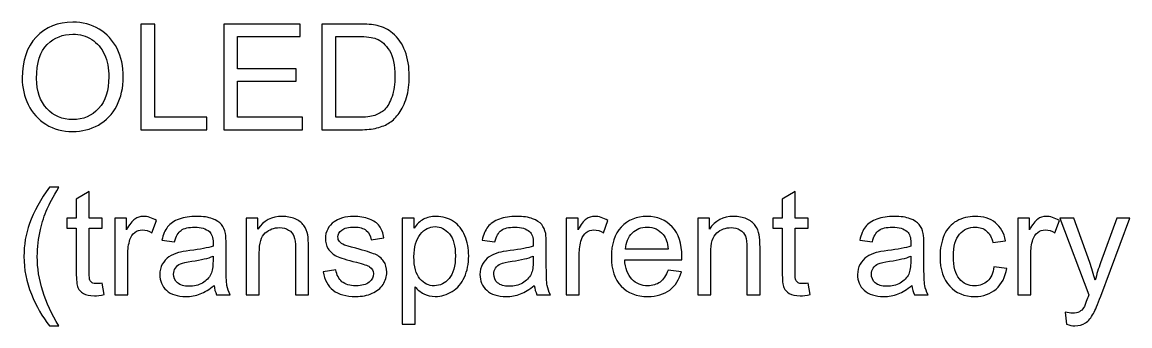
# Model space of a CAD drawing. Header units: inches. Extents: x -3.1 to 14.9, y -9.8 to 5.5.
# Drawn here: x 1.892 to 3.142, y 3.18 to 3.523 of the extents above; entities that cross this region are included whole.
import ezdxf

# ---------------------------------------------------------------- set-up
doc = ezdxf.new("R2010")
doc.units = ezdxf.units.IN
doc.header["$MEASUREMENT"] = 0
doc.layers.add('Layer 1', color=7, linetype='Continuous')

msp = doc.modelspace()

# ---------------------------------------------------------------- linework, layer by layer
at = {"layer": 'Layer 1', "color": 250}
for points, knots in [([(1.892, 3.4596), (1.892, 3.4794), (1.8973, 3.4949), (1.9079, 3.5061), (1.9079, 3.5061), (1.9186, 3.5173), (1.9323, 3.5229), (1.9491, 3.5229), (1.9491, 3.5229), (1.9601, 3.5229), (1.9701, 3.5202), (1.9789, 3.515), (1.9789, 3.515), (1.9877, 3.5097), (1.9945, 3.5024), (1.9991, 3.493), (1.9991, 3.493), (2.0038, 3.4836), (2.0061, 3.4729), (2.0061, 3.461), (2.0061, 3.461), (2.0061, 3.4489), (2.0037, 3.438), (1.9988, 3.4285), (1.9988, 3.4285), (1.9939, 3.4189), (1.987, 3.4117), (1.978, 3.4068), (1.978, 3.4068), (1.969, 3.4019), (1.9594, 3.3994), (1.949, 3.3994), (1.949, 3.3994), (1.9378, 3.3994), (1.9278, 3.4021), (1.9189, 3.4076), (1.9189, 3.4076), (1.9101, 3.413), (1.9034, 3.4204), (1.8988, 3.4298), (1.8988, 3.4298), (1.8943, 3.4392), (1.892, 3.4491), (1.892, 3.4596)], [0, 0, 0, 0, 0.083333, 0.083333, 0.083333, 0.083333, 0.166667, 0.166667, 0.166667, 0.166667, 0.25, 0.25, 0.25, 0.25, 0.333333, 0.333333, 0.333333, 0.333333, 0.416667, 0.416667, 0.416667, 0.416667, 0.5, 0.5, 0.5, 0.5, 0.583333, 0.583333, 0.583333, 0.583333, 0.666667, 0.666667, 0.666667, 0.666667, 0.75, 0.75, 0.75, 0.75, 0.833333, 0.833333, 0.833333, 0.833333, 1, 1, 1, 1]), ([(2.0258, 3.4015), (2.0258, 3.4015), (2.0258, 3.5208), (2.0258, 3.5208), (2.0258, 3.5208), (2.0258, 3.5208), (2.0416, 3.5208), (2.0416, 3.5208), (2.0416, 3.5208), (2.0416, 3.5208), (2.0416, 3.4155), (2.0416, 3.4155), (2.0416, 3.4155), (2.0416, 3.4155), (2.1003, 3.4155), (2.1003, 3.4155), (2.1003, 3.4155), (2.1003, 3.4155), (2.1003, 3.4015), (2.1003, 3.4015), (2.1003, 3.4015), (2.1003, 3.4015), (2.0258, 3.4015), (2.0258, 3.4015)], [0, 0, 0, 0, 0.142857, 0.142857, 0.142857, 0.142857, 0.285714, 0.285714, 0.285714, 0.285714, 0.428571, 0.428571, 0.428571, 0.428571, 0.571429, 0.571429, 0.571429, 0.571429, 0.714286, 0.714286, 0.714286, 0.714286, 1, 1, 1, 1]), ([(2.1195, 3.4015), (2.1195, 3.4015), (2.1195, 3.5208), (2.1195, 3.5208), (2.1195, 3.5208), (2.1195, 3.5208), (2.2057, 3.5208), (2.2057, 3.5208), (2.2057, 3.5208), (2.2057, 3.5208), (2.2057, 3.5067), (2.2057, 3.5067), (2.2057, 3.5067), (2.2057, 3.5067), (2.1352, 3.5067), (2.1352, 3.5067), (2.1352, 3.5067), (2.1352, 3.5067), (2.1352, 3.4702), (2.1352, 3.4702), (2.1352, 3.4702), (2.1352, 3.4702), (2.2012, 3.4702), (2.2012, 3.4702), (2.2012, 3.4702), (2.2012, 3.4702), (2.2012, 3.4562), (2.2012, 3.4562), (2.2012, 3.4562), (2.2012, 3.4562), (2.1352, 3.4562), (2.1352, 3.4562), (2.1352, 3.4562), (2.1352, 3.4562), (2.1352, 3.4155), (2.1352, 3.4155), (2.1352, 3.4155), (2.1352, 3.4155), (2.2085, 3.4155), (2.2085, 3.4155), (2.2085, 3.4155), (2.2085, 3.4155), (2.2085, 3.4015), (2.2085, 3.4015), (2.2085, 3.4015), (2.2085, 3.4015), (2.1195, 3.4015), (2.1195, 3.4015)], [0, 0, 0, 0, 0.076923, 0.076923, 0.076923, 0.076923, 0.153846, 0.153846, 0.153846, 0.153846, 0.230769, 0.230769, 0.230769, 0.230769, 0.307692, 0.307692, 0.307692, 0.307692, 0.384615, 0.384615, 0.384615, 0.384615, 0.461538, 0.461538, 0.461538, 0.461538, 0.538462, 0.538462, 0.538462, 0.538462, 0.615385, 0.615385, 0.615385, 0.615385, 0.692308, 0.692308, 0.692308, 0.692308, 0.769231, 0.769231, 0.769231, 0.769231, 0.846154, 0.846154, 0.846154, 0.846154, 1, 1, 1, 1]), ([(2.2303, 3.4015), (2.2303, 3.4015), (2.2303, 3.5208), (2.2303, 3.5208), (2.2303, 3.5208), (2.2303, 3.5208), (2.2714, 3.5208), (2.2714, 3.5208), (2.2714, 3.5208), (2.2807, 3.5208), (2.2877, 3.5202), (2.2926, 3.519), (2.2926, 3.519), (2.2995, 3.5175), (2.3053, 3.5146), (2.3101, 3.5105), (2.3101, 3.5105), (2.3164, 3.5052), (2.3211, 3.4984), (2.3242, 3.4901), (2.3242, 3.4901), (2.3274, 3.4819), (2.3289, 3.4724), (2.3289, 3.4618), (2.3289, 3.4618), (2.3289, 3.4527), (2.3279, 3.4447), (2.3257, 3.4377), (2.3257, 3.4377), (2.3236, 3.4307), (2.3209, 3.4249), (2.3176, 3.4203), (2.3176, 3.4203), (2.3143, 3.4157), (2.3107, 3.4121), (2.3067, 3.4095), (2.3067, 3.4095), (2.3028, 3.4069), (2.2981, 3.4049), (2.2925, 3.4035), (2.2925, 3.4035), (2.2869, 3.4021), (2.2805, 3.4015), (2.2734, 3.4015), (2.2734, 3.4015), (2.2734, 3.4015), (2.2303, 3.4015), (2.2303, 3.4015)], [0, 0, 0, 0, 0.076923, 0.076923, 0.076923, 0.076923, 0.153846, 0.153846, 0.153846, 0.153846, 0.230769, 0.230769, 0.230769, 0.230769, 0.307692, 0.307692, 0.307692, 0.307692, 0.384615, 0.384615, 0.384615, 0.384615, 0.461538, 0.461538, 0.461538, 0.461538, 0.538462, 0.538462, 0.538462, 0.538462, 0.615385, 0.615385, 0.615385, 0.615385, 0.692308, 0.692308, 0.692308, 0.692308, 0.769231, 0.769231, 0.769231, 0.769231, 0.846154, 0.846154, 0.846154, 0.846154, 1, 1, 1, 1]), ([(1.9083, 3.4593), (1.9083, 3.4449), (1.9121, 3.4336), (1.9199, 3.4254), (1.9199, 3.4254), (1.9276, 3.4171), (1.9373, 3.4129), (1.949, 3.4129), (1.949, 3.4129), (1.9609, 3.4129), (1.9706, 3.4171), (1.9783, 3.4255), (1.9783, 3.4255), (1.986, 3.4338), (1.9898, 3.4457), (1.9898, 3.461), (1.9898, 3.461), (1.9898, 3.4707), (1.9882, 3.4792), (1.9849, 3.4865), (1.9849, 3.4865), (1.9816, 3.4937), (1.9768, 3.4993), (1.9705, 3.5033), (1.9705, 3.5033), (1.9642, 3.5073), (1.9571, 3.5093), (1.9492, 3.5093), (1.9492, 3.5093), (1.938, 3.5093), (1.9284, 3.5055), (1.9204, 3.4978), (1.9204, 3.4978), (1.9123, 3.4901), (1.9083, 3.4773), (1.9083, 3.4593)], [0, 0, 0, 0, 0.1, 0.1, 0.1, 0.1, 0.2, 0.2, 0.2, 0.2, 0.3, 0.3, 0.3, 0.3, 0.4, 0.4, 0.4, 0.4, 0.5, 0.5, 0.5, 0.5, 0.6, 0.6, 0.6, 0.6, 0.7, 0.7, 0.7, 0.7, 0.8, 0.8, 0.8, 0.8, 1, 1, 1, 1]), ([(2.2461, 3.4155), (2.2461, 3.4155), (2.2715, 3.4155), (2.2715, 3.4155), (2.2715, 3.4155), (2.2794, 3.4155), (2.2856, 3.4163), (2.2901, 3.4177), (2.2901, 3.4177), (2.2945, 3.4192), (2.2981, 3.4213), (2.3008, 3.4239), (2.3008, 3.4239), (2.3045, 3.4277), (2.3074, 3.4327), (2.3095, 3.439), (2.3095, 3.439), (2.3116, 3.4454), (2.3127, 3.453), (2.3127, 3.462), (2.3127, 3.462), (2.3127, 3.4745), (2.3106, 3.4841), (2.3065, 3.4908), (2.3065, 3.4908), (2.3024, 3.4975), (2.2974, 3.502), (2.2916, 3.5042), (2.2916, 3.5042), (2.2874, 3.5059), (2.2805, 3.5067), (2.2712, 3.5067), (2.2712, 3.5067), (2.2712, 3.5067), (2.2461, 3.5067), (2.2461, 3.5067), (2.2461, 3.5067), (2.2461, 3.5067), (2.2461, 3.4155), (2.2461, 3.4155)], [0, 0, 0, 0, 0.090909, 0.090909, 0.090909, 0.090909, 0.181818, 0.181818, 0.181818, 0.181818, 0.272727, 0.272727, 0.272727, 0.272727, 0.363636, 0.363636, 0.363636, 0.363636, 0.454545, 0.454545, 0.454545, 0.454545, 0.545455, 0.545455, 0.545455, 0.545455, 0.636364, 0.636364, 0.636364, 0.636364, 0.727273, 0.727273, 0.727273, 0.727273, 0.818182, 0.818182, 0.818182, 0.818182, 1, 1, 1, 1]), ([(1.9229, 3.1802), (1.9148, 3.1904), (1.908, 3.2023), (1.9024, 3.216), (1.9024, 3.216), (1.8968, 3.2297), (1.894, 3.2438), (1.894, 3.2585), (1.894, 3.2585), (1.894, 3.2714), (1.8961, 3.2838), (1.9003, 3.2956), (1.9003, 3.2956), (1.9052, 3.3093), (1.9127, 3.323), (1.9229, 3.3366), (1.9229, 3.3366), (1.9229, 3.3366), (1.9334, 3.3366), (1.9334, 3.3366), (1.9334, 3.3366), (1.9269, 3.3253), (1.9225, 3.3173), (1.9204, 3.3124), (1.9204, 3.3124), (1.9171, 3.305), (1.9145, 3.2971), (1.9126, 3.289), (1.9126, 3.289), (1.9102, 3.2789), (1.9091, 3.2687), (1.9091, 3.2584), (1.9091, 3.2584), (1.9091, 3.2323), (1.9172, 3.2062), (1.9334, 3.1802), (1.9334, 3.1802), (1.9334, 3.1802), (1.9229, 3.1802), (1.9229, 3.1802)], [0, 0, 0, 0, 0.090909, 0.090909, 0.090909, 0.090909, 0.181818, 0.181818, 0.181818, 0.181818, 0.272727, 0.272727, 0.272727, 0.272727, 0.363636, 0.363636, 0.363636, 0.363636, 0.454545, 0.454545, 0.454545, 0.454545, 0.545455, 0.545455, 0.545455, 0.545455, 0.636364, 0.636364, 0.636364, 0.636364, 0.727273, 0.727273, 0.727273, 0.727273, 0.818182, 0.818182, 0.818182, 0.818182, 1, 1, 1, 1]), ([(1.9824, 3.2284), (1.9824, 3.2284), (1.9845, 3.2154), (1.9845, 3.2154), (1.9845, 3.2154), (1.9804, 3.2146), (1.9767, 3.2141), (1.9735, 3.2141), (1.9735, 3.2141), (1.9681, 3.2141), (1.964, 3.215), (1.9611, 3.2167), (1.9611, 3.2167), (1.9582, 3.2183), (1.9561, 3.2206), (1.9549, 3.2233), (1.9549, 3.2233), (1.9537, 3.226), (1.9531, 3.2318), (1.9531, 3.2406), (1.9531, 3.2406), (1.9531, 3.2406), (1.9531, 3.2903), (1.9531, 3.2903), (1.9531, 3.2903), (1.9531, 3.2903), (1.9424, 3.2903), (1.9424, 3.2903), (1.9424, 3.2903), (1.9424, 3.2903), (1.9424, 3.3017), (1.9424, 3.3017), (1.9424, 3.3017), (1.9424, 3.3017), (1.9531, 3.3017), (1.9531, 3.3017), (1.9531, 3.3017), (1.9531, 3.3017), (1.9531, 3.3231), (1.9531, 3.3231), (1.9531, 3.3231), (1.9531, 3.3231), (1.9677, 3.3319), (1.9677, 3.3319), (1.9677, 3.3319), (1.9677, 3.3319), (1.9677, 3.3017), (1.9677, 3.3017), (1.9677, 3.3017), (1.9677, 3.3017), (1.9824, 3.3017), (1.9824, 3.3017), (1.9824, 3.3017), (1.9824, 3.3017), (1.9824, 3.2903), (1.9824, 3.2903), (1.9824, 3.2903), (1.9824, 3.2903), (1.9677, 3.2903), (1.9677, 3.2903), (1.9677, 3.2903), (1.9677, 3.2903), (1.9677, 3.2398), (1.9677, 3.2398), (1.9677, 3.2398), (1.9677, 3.2356), (1.9679, 3.2329), (1.9684, 3.2317), (1.9684, 3.2317), (1.969, 3.2305), (1.9698, 3.2296), (1.971, 3.2289), (1.971, 3.2289), (1.9721, 3.2282), (1.9738, 3.2278), (1.976, 3.2278), (1.976, 3.2278), (1.9776, 3.2278), (1.9797, 3.228), (1.9824, 3.2284)], [0, 0, 0, 0, 0.047619, 0.047619, 0.047619, 0.047619, 0.095238, 0.095238, 0.095238, 0.095238, 0.142857, 0.142857, 0.142857, 0.142857, 0.190476, 0.190476, 0.190476, 0.190476, 0.238095, 0.238095, 0.238095, 0.238095, 0.285714, 0.285714, 0.285714, 0.285714, 0.333333, 0.333333, 0.333333, 0.333333, 0.380952, 0.380952, 0.380952, 0.380952, 0.428571, 0.428571, 0.428571, 0.428571, 0.47619, 0.47619, 0.47619, 0.47619, 0.52381, 0.52381, 0.52381, 0.52381, 0.571429, 0.571429, 0.571429, 0.571429, 0.619048, 0.619048, 0.619048, 0.619048, 0.666667, 0.666667, 0.666667, 0.666667, 0.714286, 0.714286, 0.714286, 0.714286, 0.761905, 0.761905, 0.761905, 0.761905, 0.809524, 0.809524, 0.809524, 0.809524, 0.857143, 0.857143, 0.857143, 0.857143, 0.904762, 0.904762, 0.904762, 0.904762, 1, 1, 1, 1]), ([(2.7792, 3.2284), (2.7792, 3.2284), (2.7813, 3.2154), (2.7813, 3.2154), (2.7813, 3.2154), (2.7772, 3.2146), (2.7735, 3.2141), (2.7703, 3.2141), (2.7703, 3.2141), (2.7649, 3.2141), (2.7608, 3.215), (2.7579, 3.2167), (2.7579, 3.2167), (2.755, 3.2183), (2.7529, 3.2206), (2.7517, 3.2233), (2.7517, 3.2233), (2.7505, 3.226), (2.7499, 3.2318), (2.7499, 3.2406), (2.7499, 3.2406), (2.7499, 3.2406), (2.7499, 3.2903), (2.7499, 3.2903), (2.7499, 3.2903), (2.7499, 3.2903), (2.7392, 3.2903), (2.7392, 3.2903), (2.7392, 3.2903), (2.7392, 3.2903), (2.7392, 3.3017), (2.7392, 3.3017), (2.7392, 3.3017), (2.7392, 3.3017), (2.7499, 3.3017), (2.7499, 3.3017), (2.7499, 3.3017), (2.7499, 3.3017), (2.7499, 3.3231), (2.7499, 3.3231), (2.7499, 3.3231), (2.7499, 3.3231), (2.7645, 3.3319), (2.7645, 3.3319), (2.7645, 3.3319), (2.7645, 3.3319), (2.7645, 3.3017), (2.7645, 3.3017), (2.7645, 3.3017), (2.7645, 3.3017), (2.7792, 3.3017), (2.7792, 3.3017), (2.7792, 3.3017), (2.7792, 3.3017), (2.7792, 3.2903), (2.7792, 3.2903), (2.7792, 3.2903), (2.7792, 3.2903), (2.7645, 3.2903), (2.7645, 3.2903), (2.7645, 3.2903), (2.7645, 3.2903), (2.7645, 3.2398), (2.7645, 3.2398), (2.7645, 3.2398), (2.7645, 3.2356), (2.7647, 3.2329), (2.7652, 3.2317), (2.7652, 3.2317), (2.7658, 3.2305), (2.7666, 3.2296), (2.7678, 3.2289), (2.7678, 3.2289), (2.7689, 3.2282), (2.7706, 3.2278), (2.7728, 3.2278), (2.7728, 3.2278), (2.7744, 3.2278), (2.7765, 3.228), (2.7792, 3.2284)], [0, 0, 0, 0, 0.047619, 0.047619, 0.047619, 0.047619, 0.095238, 0.095238, 0.095238, 0.095238, 0.142857, 0.142857, 0.142857, 0.142857, 0.190476, 0.190476, 0.190476, 0.190476, 0.238095, 0.238095, 0.238095, 0.238095, 0.285714, 0.285714, 0.285714, 0.285714, 0.333333, 0.333333, 0.333333, 0.333333, 0.380952, 0.380952, 0.380952, 0.380952, 0.428571, 0.428571, 0.428571, 0.428571, 0.47619, 0.47619, 0.47619, 0.47619, 0.52381, 0.52381, 0.52381, 0.52381, 0.571429, 0.571429, 0.571429, 0.571429, 0.619048, 0.619048, 0.619048, 0.619048, 0.666667, 0.666667, 0.666667, 0.666667, 0.714286, 0.714286, 0.714286, 0.714286, 0.761905, 0.761905, 0.761905, 0.761905, 0.809524, 0.809524, 0.809524, 0.809524, 0.857143, 0.857143, 0.857143, 0.857143, 0.904762, 0.904762, 0.904762, 0.904762, 1, 1, 1, 1]), ([(1.9966, 3.2153), (1.9966, 3.2153), (1.9966, 3.3017), (1.9966, 3.3017), (1.9966, 3.3017), (1.9966, 3.3017), (2.0097, 3.3017), (2.0097, 3.3017), (2.0097, 3.3017), (2.0097, 3.3017), (2.0097, 3.2886), (2.0097, 3.2886), (2.0097, 3.2886), (2.0131, 3.2947), (2.0162, 3.2988), (2.0191, 3.3007), (2.0191, 3.3007), (2.0219, 3.3027), (2.0251, 3.3037), (2.0285, 3.3037), (2.0285, 3.3037), (2.0334, 3.3037), (2.0384, 3.3021), (2.0435, 3.2989), (2.0435, 3.2989), (2.0435, 3.2989), (2.0385, 3.2853), (2.0385, 3.2853), (2.0385, 3.2853), (2.0349, 3.2875), (2.0313, 3.2885), (2.0277, 3.2885), (2.0277, 3.2885), (2.0245, 3.2885), (2.0217, 3.2875), (2.0191, 3.2856), (2.0191, 3.2856), (2.0166, 3.2837), (2.0147, 3.281), (2.0137, 3.2776), (2.0137, 3.2776), (2.012, 3.2724), (2.0112, 3.2667), (2.0112, 3.2605), (2.0112, 3.2605), (2.0112, 3.2605), (2.0112, 3.2153), (2.0112, 3.2153), (2.0112, 3.2153), (2.0112, 3.2153), (1.9966, 3.2153), (1.9966, 3.2153)], [0, 0, 0, 0, 0.071429, 0.071429, 0.071429, 0.071429, 0.142857, 0.142857, 0.142857, 0.142857, 0.214286, 0.214286, 0.214286, 0.214286, 0.285714, 0.285714, 0.285714, 0.285714, 0.357143, 0.357143, 0.357143, 0.357143, 0.428571, 0.428571, 0.428571, 0.428571, 0.5, 0.5, 0.5, 0.5, 0.571429, 0.571429, 0.571429, 0.571429, 0.642857, 0.642857, 0.642857, 0.642857, 0.714286, 0.714286, 0.714286, 0.714286, 0.785714, 0.785714, 0.785714, 0.785714, 0.857143, 0.857143, 0.857143, 0.857143, 1, 1, 1, 1]), ([(2.1086, 3.2259), (2.1032, 3.2213), (2.098, 3.2181), (2.093, 3.2162), (2.093, 3.2162), (2.0879, 3.2143), (2.0826, 3.2133), (2.0768, 3.2133), (2.0768, 3.2133), (2.0673, 3.2133), (2.06, 3.2156), (2.0549, 3.2203), (2.0549, 3.2203), (2.0498, 3.2249), (2.0473, 3.2309), (2.0473, 3.2381), (2.0473, 3.2381), (2.0473, 3.2423), (2.0482, 3.2462), (2.0502, 3.2497), (2.0502, 3.2497), (2.0521, 3.2532), (2.0546, 3.256), (2.0577, 3.2581), (2.0577, 3.2581), (2.0609, 3.2602), (2.0644, 3.2618), (2.0683, 3.2629), (2.0683, 3.2629), (2.0711, 3.2636), (2.0755, 3.2644), (2.0813, 3.2651), (2.0813, 3.2651), (2.0931, 3.2665), (2.1018, 3.2682), (2.1074, 3.2701), (2.1074, 3.2701), (2.1075, 3.2721), (2.1075, 3.2734), (2.1075, 3.2739), (2.1075, 3.2739), (2.1075, 3.2799), (2.1061, 3.2841), (2.1033, 3.2865), (2.1033, 3.2865), (2.0996, 3.2899), (2.094, 3.2915), (2.0867, 3.2915), (2.0867, 3.2915), (2.0798, 3.2915), (2.0747, 3.2903), (2.0714, 3.2879), (2.0714, 3.2879), (2.0681, 3.2855), (2.0657, 3.2812), (2.0641, 3.2751), (2.0641, 3.2751), (2.0641, 3.2751), (2.0498, 3.277), (2.0498, 3.277), (2.0498, 3.277), (2.0511, 3.2832), (2.0532, 3.2881), (2.0562, 3.2919), (2.0562, 3.2919), (2.0592, 3.2957), (2.0635, 3.2986), (2.0692, 3.3006), (2.0692, 3.3006), (2.0748, 3.3026), (2.0813, 3.3037), (2.0888, 3.3037), (2.0888, 3.3037), (2.0962, 3.3037), (2.1021, 3.3028), (2.1067, 3.301), (2.1067, 3.301), (2.1114, 3.2993), (2.1147, 3.2971), (2.1169, 3.2945), (2.1169, 3.2945), (2.1191, 3.2919), (2.1206, 3.2885), (2.1215, 3.2845), (2.1215, 3.2845), (2.122, 3.282), (2.1222, 3.2775), (2.1222, 3.271), (2.1222, 3.271), (2.1222, 3.271), (2.1222, 3.2515), (2.1222, 3.2515), (2.1222, 3.2515), (2.1222, 3.2379), (2.1225, 3.2292), (2.1232, 3.2257), (2.1232, 3.2257), (2.1238, 3.2221), (2.125, 3.2186), (2.1269, 3.2153), (2.1269, 3.2153), (2.1269, 3.2153), (2.1115, 3.2153), (2.1115, 3.2153), (2.1115, 3.2153), (2.11, 3.2183), (2.109, 3.2219), (2.1086, 3.2259)], [0, 0, 0, 0, 0.035714, 0.035714, 0.035714, 0.035714, 0.071429, 0.071429, 0.071429, 0.071429, 0.107143, 0.107143, 0.107143, 0.107143, 0.142857, 0.142857, 0.142857, 0.142857, 0.178571, 0.178571, 0.178571, 0.178571, 0.214286, 0.214286, 0.214286, 0.214286, 0.25, 0.25, 0.25, 0.25, 0.285714, 0.285714, 0.285714, 0.285714, 0.321429, 0.321429, 0.321429, 0.321429, 0.357143, 0.357143, 0.357143, 0.357143, 0.392857, 0.392857, 0.392857, 0.392857, 0.428571, 0.428571, 0.428571, 0.428571, 0.464286, 0.464286, 0.464286, 0.464286, 0.5, 0.5, 0.5, 0.5, 0.535714, 0.535714, 0.535714, 0.535714, 0.571429, 0.571429, 0.571429, 0.571429, 0.607143, 0.607143, 0.607143, 0.607143, 0.642857, 0.642857, 0.642857, 0.642857, 0.678571, 0.678571, 0.678571, 0.678571, 0.714286, 0.714286, 0.714286, 0.714286, 0.75, 0.75, 0.75, 0.75, 0.785714, 0.785714, 0.785714, 0.785714, 0.821429, 0.821429, 0.821429, 0.821429, 0.857143, 0.857143, 0.857143, 0.857143, 0.892857, 0.892857, 0.892857, 0.892857, 0.928571, 0.928571, 0.928571, 0.928571, 1, 1, 1, 1]), ([(2.1449, 3.2153), (2.1449, 3.2153), (2.1449, 3.3017), (2.1449, 3.3017), (2.1449, 3.3017), (2.1449, 3.3017), (2.1581, 3.3017), (2.1581, 3.3017), (2.1581, 3.3017), (2.1581, 3.3017), (2.1581, 3.2894), (2.1581, 3.2894), (2.1581, 3.2894), (2.1645, 3.2989), (2.1736, 3.3037), (2.1856, 3.3037), (2.1856, 3.3037), (2.1908, 3.3037), (2.1956, 3.3027), (2.2, 3.3009), (2.2, 3.3009), (2.2044, 3.299), (2.2076, 3.2965), (2.2098, 3.2935), (2.2098, 3.2935), (2.212, 3.2904), (2.2135, 3.2868), (2.2144, 3.2827), (2.2144, 3.2827), (2.2149, 3.2799), (2.2152, 3.2752), (2.2152, 3.2684), (2.2152, 3.2684), (2.2152, 3.2684), (2.2152, 3.2153), (2.2152, 3.2153), (2.2152, 3.2153), (2.2152, 3.2153), (2.2005, 3.2153), (2.2005, 3.2153), (2.2005, 3.2153), (2.2005, 3.2153), (2.2005, 3.2679), (2.2005, 3.2679), (2.2005, 3.2679), (2.2005, 3.2738), (2.1999, 3.2783), (2.1988, 3.2812), (2.1988, 3.2812), (2.1977, 3.2842), (2.1956, 3.2865), (2.1927, 3.2883), (2.1927, 3.2883), (2.1898, 3.2901), (2.1864, 3.291), (2.1825, 3.291), (2.1825, 3.291), (2.1763, 3.291), (2.1709, 3.289), (2.1664, 3.285), (2.1664, 3.285), (2.1618, 3.281), (2.1596, 3.2735), (2.1596, 3.2625), (2.1596, 3.2625), (2.1596, 3.2625), (2.1596, 3.2153), (2.1596, 3.2153), (2.1596, 3.2153), (2.1596, 3.2153), (2.1449, 3.2153), (2.1449, 3.2153)], [0, 0, 0, 0, 0.052632, 0.052632, 0.052632, 0.052632, 0.105263, 0.105263, 0.105263, 0.105263, 0.157895, 0.157895, 0.157895, 0.157895, 0.210526, 0.210526, 0.210526, 0.210526, 0.263158, 0.263158, 0.263158, 0.263158, 0.315789, 0.315789, 0.315789, 0.315789, 0.368421, 0.368421, 0.368421, 0.368421, 0.421053, 0.421053, 0.421053, 0.421053, 0.473684, 0.473684, 0.473684, 0.473684, 0.526316, 0.526316, 0.526316, 0.526316, 0.578947, 0.578947, 0.578947, 0.578947, 0.631579, 0.631579, 0.631579, 0.631579, 0.684211, 0.684211, 0.684211, 0.684211, 0.736842, 0.736842, 0.736842, 0.736842, 0.789474, 0.789474, 0.789474, 0.789474, 0.842105, 0.842105, 0.842105, 0.842105, 0.894737, 0.894737, 0.894737, 0.894737, 1, 1, 1, 1]), ([(2.2318, 3.2411), (2.2318, 3.2411), (2.2462, 3.2434), (2.2462, 3.2434), (2.2462, 3.2434), (2.247, 3.2376), (2.2493, 3.2331), (2.253, 3.23), (2.253, 3.23), (2.2567, 3.2269), (2.2619, 3.2254), (2.2686, 3.2254), (2.2686, 3.2254), (2.2754, 3.2254), (2.2804, 3.2267), (2.2836, 3.2295), (2.2836, 3.2295), (2.2869, 3.2322), (2.2885, 3.2354), (2.2885, 3.2391), (2.2885, 3.2391), (2.2885, 3.2424), (2.287, 3.245), (2.2842, 3.2469), (2.2842, 3.2469), (2.2822, 3.2482), (2.2772, 3.2499), (2.2692, 3.2519), (2.2692, 3.2519), (2.2585, 3.2546), (2.251, 3.2569), (2.2469, 3.2589), (2.2469, 3.2589), (2.2427, 3.2609), (2.2395, 3.2637), (2.2374, 3.2672), (2.2374, 3.2672), (2.2353, 3.2707), (2.2342, 3.2745), (2.2342, 3.2787), (2.2342, 3.2787), (2.2342, 3.2826), (2.2351, 3.2862), (2.2369, 3.2894), (2.2369, 3.2894), (2.2386, 3.2927), (2.241, 3.2955), (2.244, 3.2976), (2.244, 3.2976), (2.2463, 3.2993), (2.2494, 3.3007), (2.2534, 3.3019), (2.2534, 3.3019), (2.2573, 3.3031), (2.2615, 3.3037), (2.266, 3.3037), (2.266, 3.3037), (2.2728, 3.3037), (2.2787, 3.3027), (2.2839, 3.3007), (2.2839, 3.3007), (2.289, 3.2988), (2.2928, 3.2961), (2.2952, 3.2928), (2.2952, 3.2928), (2.2977, 3.2894), (2.2994, 3.285), (2.3003, 3.2794), (2.3003, 3.2794), (2.3003, 3.2794), (2.286, 3.2774), (2.286, 3.2774), (2.286, 3.2774), (2.2853, 3.2819), (2.2834, 3.2854), (2.2803, 3.2879), (2.2803, 3.2879), (2.2772, 3.2904), (2.2728, 3.2916), (2.2671, 3.2916), (2.2671, 3.2916), (2.2604, 3.2916), (2.2555, 3.2905), (2.2527, 3.2883), (2.2527, 3.2883), (2.2498, 3.286), (2.2484, 3.2834), (2.2484, 3.2805), (2.2484, 3.2805), (2.2484, 3.2785), (2.249, 3.2769), (2.2502, 3.2753), (2.2502, 3.2753), (2.2514, 3.2737), (2.2532, 3.2725), (2.2558, 3.2714), (2.2558, 3.2714), (2.2572, 3.2709), (2.2615, 3.2696), (2.2687, 3.2677), (2.2687, 3.2677), (2.2791, 3.2649), (2.2863, 3.2627), (2.2904, 3.2609), (2.2904, 3.2609), (2.2945, 3.2591), (2.2977, 3.2565), (2.3, 3.2532), (2.3, 3.2532), (2.3024, 3.2498), (2.3035, 3.2457), (2.3035, 3.2407), (2.3035, 3.2407), (2.3035, 3.2358), (2.3021, 3.2312), (2.2993, 3.2269), (2.2993, 3.2269), (2.2964, 3.2226), (2.2923, 3.2192), (2.2869, 3.2169), (2.2869, 3.2169), (2.2816, 3.2145), (2.2755, 3.2133), (2.2687, 3.2133), (2.2687, 3.2133), (2.2575, 3.2133), (2.2489, 3.2157), (2.243, 3.2203), (2.243, 3.2203), (2.2371, 3.225), (2.2334, 3.2319), (2.2318, 3.2411)], [0, 0, 0, 0, 0.029412, 0.029412, 0.029412, 0.029412, 0.058824, 0.058824, 0.058824, 0.058824, 0.088235, 0.088235, 0.088235, 0.088235, 0.117647, 0.117647, 0.117647, 0.117647, 0.147059, 0.147059, 0.147059, 0.147059, 0.176471, 0.176471, 0.176471, 0.176471, 0.205882, 0.205882, 0.205882, 0.205882, 0.235294, 0.235294, 0.235294, 0.235294, 0.264706, 0.264706, 0.264706, 0.264706, 0.294118, 0.294118, 0.294118, 0.294118, 0.323529, 0.323529, 0.323529, 0.323529, 0.352941, 0.352941, 0.352941, 0.352941, 0.382353, 0.382353, 0.382353, 0.382353, 0.411765, 0.411765, 0.411765, 0.411765, 0.441176, 0.441176, 0.441176, 0.441176, 0.470588, 0.470588, 0.470588, 0.470588, 0.5, 0.5, 0.5, 0.5, 0.529412, 0.529412, 0.529412, 0.529412, 0.558824, 0.558824, 0.558824, 0.558824, 0.588235, 0.588235, 0.588235, 0.588235, 0.617647, 0.617647, 0.617647, 0.617647, 0.647059, 0.647059, 0.647059, 0.647059, 0.676471, 0.676471, 0.676471, 0.676471, 0.705882, 0.705882, 0.705882, 0.705882, 0.735294, 0.735294, 0.735294, 0.735294, 0.764706, 0.764706, 0.764706, 0.764706, 0.794118, 0.794118, 0.794118, 0.794118, 0.823529, 0.823529, 0.823529, 0.823529, 0.852941, 0.852941, 0.852941, 0.852941, 0.882353, 0.882353, 0.882353, 0.882353, 0.911765, 0.911765, 0.911765, 0.911765, 0.941176, 0.941176, 0.941176, 0.941176, 1, 1, 1, 1]), ([(2.321, 3.1822), (2.321, 3.1822), (2.321, 3.3017), (2.321, 3.3017), (2.321, 3.3017), (2.321, 3.3017), (2.3343, 3.3017), (2.3343, 3.3017), (2.3343, 3.3017), (2.3343, 3.3017), (2.3343, 3.2905), (2.3343, 3.2905), (2.3343, 3.2905), (2.3374, 3.2949), (2.341, 3.2982), (2.345, 3.3004), (2.345, 3.3004), (2.3489, 3.3025), (2.3537, 3.3037), (2.3594, 3.3037), (2.3594, 3.3037), (2.3667, 3.3037), (2.3732, 3.3017), (2.3789, 3.298), (2.3789, 3.298), (2.3845, 3.2942), (2.3888, 3.2888), (2.3917, 3.2819), (2.3917, 3.2819), (2.3945, 3.275), (2.396, 3.2674), (2.396, 3.2591), (2.396, 3.2591), (2.396, 3.2503), (2.3944, 3.2423), (2.3912, 3.2352), (2.3912, 3.2352), (2.388, 3.2282), (2.3834, 3.2227), (2.3774, 3.219), (2.3774, 3.219), (2.3713, 3.2152), (2.365, 3.2133), (2.3583, 3.2133), (2.3583, 3.2133), (2.3534, 3.2133), (2.349, 3.2144), (2.3452, 3.2164), (2.3452, 3.2164), (2.3413, 3.2185), (2.3381, 3.2211), (2.3356, 3.2242), (2.3356, 3.2242), (2.3356, 3.2242), (2.3356, 3.1822), (2.3356, 3.1822), (2.3356, 3.1822), (2.3356, 3.1822), (2.321, 3.1822), (2.321, 3.1822)], [0, 0, 0, 0, 0.0625, 0.0625, 0.0625, 0.0625, 0.125, 0.125, 0.125, 0.125, 0.1875, 0.1875, 0.1875, 0.1875, 0.25, 0.25, 0.25, 0.25, 0.3125, 0.3125, 0.3125, 0.3125, 0.375, 0.375, 0.375, 0.375, 0.4375, 0.4375, 0.4375, 0.4375, 0.5, 0.5, 0.5, 0.5, 0.5625, 0.5625, 0.5625, 0.5625, 0.625, 0.625, 0.625, 0.625, 0.6875, 0.6875, 0.6875, 0.6875, 0.75, 0.75, 0.75, 0.75, 0.8125, 0.8125, 0.8125, 0.8125, 0.875, 0.875, 0.875, 0.875, 1, 1, 1, 1]), ([(2.47, 3.2259), (2.4646, 3.2213), (2.4594, 3.2181), (2.4544, 3.2162), (2.4544, 3.2162), (2.4494, 3.2143), (2.444, 3.2133), (2.4382, 3.2133), (2.4382, 3.2133), (2.4287, 3.2133), (2.4214, 3.2156), (2.4163, 3.2203), (2.4163, 3.2203), (2.4112, 3.2249), (2.4087, 3.2309), (2.4087, 3.2381), (2.4087, 3.2381), (2.4087, 3.2423), (2.4096, 3.2462), (2.4116, 3.2497), (2.4116, 3.2497), (2.4135, 3.2532), (2.416, 3.256), (2.4191, 3.2581), (2.4191, 3.2581), (2.4223, 3.2602), (2.4258, 3.2618), (2.4297, 3.2629), (2.4297, 3.2629), (2.4325, 3.2636), (2.4369, 3.2644), (2.4427, 3.2651), (2.4427, 3.2651), (2.4545, 3.2665), (2.4632, 3.2682), (2.4688, 3.2701), (2.4688, 3.2701), (2.4689, 3.2721), (2.4689, 3.2734), (2.4689, 3.2739), (2.4689, 3.2739), (2.4689, 3.2799), (2.4675, 3.2841), (2.4647, 3.2865), (2.4647, 3.2865), (2.461, 3.2899), (2.4554, 3.2915), (2.4481, 3.2915), (2.4481, 3.2915), (2.4412, 3.2915), (2.4361, 3.2903), (2.4328, 3.2879), (2.4328, 3.2879), (2.4295, 3.2855), (2.4271, 3.2812), (2.4255, 3.2751), (2.4255, 3.2751), (2.4255, 3.2751), (2.4112, 3.277), (2.4112, 3.277), (2.4112, 3.277), (2.4125, 3.2832), (2.4147, 3.2881), (2.4176, 3.2919), (2.4176, 3.2919), (2.4206, 3.2957), (2.4249, 3.2986), (2.4306, 3.3006), (2.4306, 3.3006), (2.4362, 3.3026), (2.4427, 3.3037), (2.4502, 3.3037), (2.4502, 3.3037), (2.4576, 3.3037), (2.4635, 3.3028), (2.4682, 3.301), (2.4682, 3.301), (2.4728, 3.2993), (2.4762, 3.2971), (2.4784, 3.2945), (2.4784, 3.2945), (2.4805, 3.2919), (2.482, 3.2885), (2.4829, 3.2845), (2.4829, 3.2845), (2.4834, 3.282), (2.4836, 3.2775), (2.4836, 3.271), (2.4836, 3.271), (2.4836, 3.271), (2.4836, 3.2515), (2.4836, 3.2515), (2.4836, 3.2515), (2.4836, 3.2379), (2.4839, 3.2292), (2.4846, 3.2257), (2.4846, 3.2257), (2.4852, 3.2221), (2.4864, 3.2186), (2.4883, 3.2153), (2.4883, 3.2153), (2.4883, 3.2153), (2.473, 3.2153), (2.473, 3.2153), (2.473, 3.2153), (2.4715, 3.2183), (2.4705, 3.2219), (2.47, 3.2259)], [0, 0, 0, 0, 0.035714, 0.035714, 0.035714, 0.035714, 0.071429, 0.071429, 0.071429, 0.071429, 0.107143, 0.107143, 0.107143, 0.107143, 0.142857, 0.142857, 0.142857, 0.142857, 0.178571, 0.178571, 0.178571, 0.178571, 0.214286, 0.214286, 0.214286, 0.214286, 0.25, 0.25, 0.25, 0.25, 0.285714, 0.285714, 0.285714, 0.285714, 0.321429, 0.321429, 0.321429, 0.321429, 0.357143, 0.357143, 0.357143, 0.357143, 0.392857, 0.392857, 0.392857, 0.392857, 0.428571, 0.428571, 0.428571, 0.428571, 0.464286, 0.464286, 0.464286, 0.464286, 0.5, 0.5, 0.5, 0.5, 0.535714, 0.535714, 0.535714, 0.535714, 0.571429, 0.571429, 0.571429, 0.571429, 0.607143, 0.607143, 0.607143, 0.607143, 0.642857, 0.642857, 0.642857, 0.642857, 0.678571, 0.678571, 0.678571, 0.678571, 0.714286, 0.714286, 0.714286, 0.714286, 0.75, 0.75, 0.75, 0.75, 0.785714, 0.785714, 0.785714, 0.785714, 0.821429, 0.821429, 0.821429, 0.821429, 0.857143, 0.857143, 0.857143, 0.857143, 0.892857, 0.892857, 0.892857, 0.892857, 0.928571, 0.928571, 0.928571, 0.928571, 1, 1, 1, 1]), ([(2.5062, 3.2153), (2.5062, 3.2153), (2.5062, 3.3017), (2.5062, 3.3017), (2.5062, 3.3017), (2.5062, 3.3017), (2.5194, 3.3017), (2.5194, 3.3017), (2.5194, 3.3017), (2.5194, 3.3017), (2.5194, 3.2886), (2.5194, 3.2886), (2.5194, 3.2886), (2.5227, 3.2947), (2.5258, 3.2988), (2.5287, 3.3007), (2.5287, 3.3007), (2.5315, 3.3027), (2.5347, 3.3037), (2.5381, 3.3037), (2.5381, 3.3037), (2.543, 3.3037), (2.548, 3.3021), (2.5531, 3.2989), (2.5531, 3.2989), (2.5531, 3.2989), (2.5481, 3.2853), (2.5481, 3.2853), (2.5481, 3.2853), (2.5445, 3.2875), (2.5409, 3.2885), (2.5374, 3.2885), (2.5374, 3.2885), (2.5341, 3.2885), (2.5313, 3.2875), (2.5287, 3.2856), (2.5287, 3.2856), (2.5262, 3.2837), (2.5244, 3.281), (2.5233, 3.2776), (2.5233, 3.2776), (2.5216, 3.2724), (2.5208, 3.2667), (2.5208, 3.2605), (2.5208, 3.2605), (2.5208, 3.2605), (2.5208, 3.2153), (2.5208, 3.2153), (2.5208, 3.2153), (2.5208, 3.2153), (2.5062, 3.2153), (2.5062, 3.2153)], [0, 0, 0, 0, 0.071429, 0.071429, 0.071429, 0.071429, 0.142857, 0.142857, 0.142857, 0.142857, 0.214286, 0.214286, 0.214286, 0.214286, 0.285714, 0.285714, 0.285714, 0.285714, 0.357143, 0.357143, 0.357143, 0.357143, 0.428571, 0.428571, 0.428571, 0.428571, 0.5, 0.5, 0.5, 0.5, 0.571429, 0.571429, 0.571429, 0.571429, 0.642857, 0.642857, 0.642857, 0.642857, 0.714286, 0.714286, 0.714286, 0.714286, 0.785714, 0.785714, 0.785714, 0.785714, 0.857143, 0.857143, 0.857143, 0.857143, 1, 1, 1, 1]), ([(2.621, 3.2431), (2.621, 3.2431), (2.6361, 3.2412), (2.6361, 3.2412), (2.6361, 3.2412), (2.6337, 3.2324), (2.6293, 3.2255), (2.6229, 3.2206), (2.6229, 3.2206), (2.6164, 3.2158), (2.6082, 3.2133), (2.5981, 3.2133), (2.5981, 3.2133), (2.5855, 3.2133), (2.5755, 3.2172), (2.5681, 3.225), (2.5681, 3.225), (2.5607, 3.2328), (2.557, 3.2437), (2.557, 3.2577), (2.557, 3.2577), (2.557, 3.2723), (2.5607, 3.2836), (2.5682, 3.2916), (2.5682, 3.2916), (2.5757, 3.2996), (2.5854, 3.3037), (2.5973, 3.3037), (2.5973, 3.3037), (2.6089, 3.3037), (2.6183, 3.2997), (2.6256, 3.2919), (2.6256, 3.2919), (2.633, 3.284), (2.6366, 3.2729), (2.6366, 3.2587), (2.6366, 3.2587), (2.6366, 3.2578), (2.6366, 3.2565), (2.6365, 3.2547), (2.6365, 3.2547), (2.6365, 3.2547), (2.5721, 3.2547), (2.5721, 3.2547), (2.5721, 3.2547), (2.5726, 3.2452), (2.5753, 3.238), (2.5802, 3.2329), (2.5802, 3.2329), (2.585, 3.2279), (2.591, 3.2254), (2.5982, 3.2254), (2.5982, 3.2254), (2.6036, 3.2254), (2.6082, 3.2268), (2.612, 3.2296), (2.612, 3.2296), (2.6158, 3.2324), (2.6188, 3.2369), (2.621, 3.2431)], [0, 0, 0, 0, 0.0625, 0.0625, 0.0625, 0.0625, 0.125, 0.125, 0.125, 0.125, 0.1875, 0.1875, 0.1875, 0.1875, 0.25, 0.25, 0.25, 0.25, 0.3125, 0.3125, 0.3125, 0.3125, 0.375, 0.375, 0.375, 0.375, 0.4375, 0.4375, 0.4375, 0.4375, 0.5, 0.5, 0.5, 0.5, 0.5625, 0.5625, 0.5625, 0.5625, 0.625, 0.625, 0.625, 0.625, 0.6875, 0.6875, 0.6875, 0.6875, 0.75, 0.75, 0.75, 0.75, 0.8125, 0.8125, 0.8125, 0.8125, 0.875, 0.875, 0.875, 0.875, 1, 1, 1, 1]), ([(2.6545, 3.2153), (2.6545, 3.2153), (2.6545, 3.3017), (2.6545, 3.3017), (2.6545, 3.3017), (2.6545, 3.3017), (2.6677, 3.3017), (2.6677, 3.3017), (2.6677, 3.3017), (2.6677, 3.3017), (2.6677, 3.2894), (2.6677, 3.2894), (2.6677, 3.2894), (2.6741, 3.2989), (2.6832, 3.3037), (2.6952, 3.3037), (2.6952, 3.3037), (2.7004, 3.3037), (2.7052, 3.3027), (2.7096, 3.3009), (2.7096, 3.3009), (2.714, 3.299), (2.7172, 3.2965), (2.7194, 3.2935), (2.7194, 3.2935), (2.7216, 3.2904), (2.7231, 3.2868), (2.724, 3.2827), (2.724, 3.2827), (2.7245, 3.2799), (2.7248, 3.2752), (2.7248, 3.2684), (2.7248, 3.2684), (2.7248, 3.2684), (2.7248, 3.2153), (2.7248, 3.2153), (2.7248, 3.2153), (2.7248, 3.2153), (2.7101, 3.2153), (2.7101, 3.2153), (2.7101, 3.2153), (2.7101, 3.2153), (2.7101, 3.2679), (2.7101, 3.2679), (2.7101, 3.2679), (2.7101, 3.2738), (2.7095, 3.2783), (2.7084, 3.2812), (2.7084, 3.2812), (2.7073, 3.2842), (2.7052, 3.2865), (2.7023, 3.2883), (2.7023, 3.2883), (2.6994, 3.2901), (2.696, 3.291), (2.6921, 3.291), (2.6921, 3.291), (2.6859, 3.291), (2.6805, 3.289), (2.676, 3.285), (2.676, 3.285), (2.6714, 3.281), (2.6692, 3.2735), (2.6692, 3.2625), (2.6692, 3.2625), (2.6692, 3.2625), (2.6692, 3.2153), (2.6692, 3.2153), (2.6692, 3.2153), (2.6692, 3.2153), (2.6545, 3.2153), (2.6545, 3.2153)], [0, 0, 0, 0, 0.052632, 0.052632, 0.052632, 0.052632, 0.105263, 0.105263, 0.105263, 0.105263, 0.157895, 0.157895, 0.157895, 0.157895, 0.210526, 0.210526, 0.210526, 0.210526, 0.263158, 0.263158, 0.263158, 0.263158, 0.315789, 0.315789, 0.315789, 0.315789, 0.368421, 0.368421, 0.368421, 0.368421, 0.421053, 0.421053, 0.421053, 0.421053, 0.473684, 0.473684, 0.473684, 0.473684, 0.526316, 0.526316, 0.526316, 0.526316, 0.578947, 0.578947, 0.578947, 0.578947, 0.631579, 0.631579, 0.631579, 0.631579, 0.684211, 0.684211, 0.684211, 0.684211, 0.736842, 0.736842, 0.736842, 0.736842, 0.789474, 0.789474, 0.789474, 0.789474, 0.842105, 0.842105, 0.842105, 0.842105, 0.894737, 0.894737, 0.894737, 0.894737, 1, 1, 1, 1]), ([(2.8962, 3.2259), (2.8908, 3.2213), (2.8856, 3.2181), (2.8806, 3.2162), (2.8806, 3.2162), (2.8755, 3.2143), (2.8702, 3.2133), (2.8644, 3.2133), (2.8644, 3.2133), (2.8549, 3.2133), (2.8476, 3.2156), (2.8425, 3.2203), (2.8425, 3.2203), (2.8374, 3.2249), (2.8349, 3.2309), (2.8349, 3.2381), (2.8349, 3.2381), (2.8349, 3.2423), (2.8358, 3.2462), (2.8378, 3.2497), (2.8378, 3.2497), (2.8397, 3.2532), (2.8422, 3.256), (2.8453, 3.2581), (2.8453, 3.2581), (2.8485, 3.2602), (2.852, 3.2618), (2.8559, 3.2629), (2.8559, 3.2629), (2.8587, 3.2636), (2.8631, 3.2644), (2.8689, 3.2651), (2.8689, 3.2651), (2.8807, 3.2665), (2.8894, 3.2682), (2.895, 3.2701), (2.895, 3.2701), (2.8951, 3.2721), (2.8951, 3.2734), (2.8951, 3.2739), (2.8951, 3.2739), (2.8951, 3.2799), (2.8937, 3.2841), (2.8909, 3.2865), (2.8909, 3.2865), (2.8872, 3.2899), (2.8816, 3.2915), (2.8743, 3.2915), (2.8743, 3.2915), (2.8674, 3.2915), (2.8623, 3.2903), (2.859, 3.2879), (2.859, 3.2879), (2.8557, 3.2855), (2.8533, 3.2812), (2.8517, 3.2751), (2.8517, 3.2751), (2.8517, 3.2751), (2.8374, 3.277), (2.8374, 3.277), (2.8374, 3.277), (2.8387, 3.2832), (2.8409, 3.2881), (2.8438, 3.2919), (2.8438, 3.2919), (2.8468, 3.2957), (2.8511, 3.2986), (2.8568, 3.3006), (2.8568, 3.3006), (2.8624, 3.3026), (2.8689, 3.3037), (2.8764, 3.3037), (2.8764, 3.3037), (2.8838, 3.3037), (2.8897, 3.3028), (2.8944, 3.301), (2.8944, 3.301), (2.899, 3.2993), (2.9024, 3.2971), (2.9045, 3.2945), (2.9045, 3.2945), (2.9067, 3.2919), (2.9082, 3.2885), (2.9091, 3.2845), (2.9091, 3.2845), (2.9096, 3.282), (2.9098, 3.2775), (2.9098, 3.271), (2.9098, 3.271), (2.9098, 3.271), (2.9098, 3.2515), (2.9098, 3.2515), (2.9098, 3.2515), (2.9098, 3.2379), (2.9101, 3.2292), (2.9108, 3.2257), (2.9108, 3.2257), (2.9114, 3.2221), (2.9126, 3.2186), (2.9145, 3.2153), (2.9145, 3.2153), (2.9145, 3.2153), (2.8992, 3.2153), (2.8992, 3.2153), (2.8992, 3.2153), (2.8977, 3.2183), (2.8967, 3.2219), (2.8962, 3.2259)], [0, 0, 0, 0, 0.035714, 0.035714, 0.035714, 0.035714, 0.071429, 0.071429, 0.071429, 0.071429, 0.107143, 0.107143, 0.107143, 0.107143, 0.142857, 0.142857, 0.142857, 0.142857, 0.178571, 0.178571, 0.178571, 0.178571, 0.214286, 0.214286, 0.214286, 0.214286, 0.25, 0.25, 0.25, 0.25, 0.285714, 0.285714, 0.285714, 0.285714, 0.321429, 0.321429, 0.321429, 0.321429, 0.357143, 0.357143, 0.357143, 0.357143, 0.392857, 0.392857, 0.392857, 0.392857, 0.428571, 0.428571, 0.428571, 0.428571, 0.464286, 0.464286, 0.464286, 0.464286, 0.5, 0.5, 0.5, 0.5, 0.535714, 0.535714, 0.535714, 0.535714, 0.571429, 0.571429, 0.571429, 0.571429, 0.607143, 0.607143, 0.607143, 0.607143, 0.642857, 0.642857, 0.642857, 0.642857, 0.678571, 0.678571, 0.678571, 0.678571, 0.714286, 0.714286, 0.714286, 0.714286, 0.75, 0.75, 0.75, 0.75, 0.785714, 0.785714, 0.785714, 0.785714, 0.821429, 0.821429, 0.821429, 0.821429, 0.857143, 0.857143, 0.857143, 0.857143, 0.892857, 0.892857, 0.892857, 0.892857, 0.928571, 0.928571, 0.928571, 0.928571, 1, 1, 1, 1]), ([(2.9889, 3.2469), (2.9889, 3.2469), (3.0033, 3.245), (3.0033, 3.245), (3.0033, 3.245), (3.0018, 3.2351), (2.9977, 3.2274), (2.9912, 3.2217), (2.9912, 3.2217), (2.9848, 3.2161), (2.9768, 3.2133), (2.9674, 3.2133), (2.9674, 3.2133), (2.9555, 3.2133), (2.946, 3.2172), (2.9389, 3.2249), (2.9389, 3.2249), (2.9317, 3.2326), (2.928, 3.2437), (2.928, 3.2582), (2.928, 3.2582), (2.928, 3.2675), (2.9296, 3.2757), (2.9327, 3.2827), (2.9327, 3.2827), (2.9358, 3.2897), (2.9405, 3.2949), (2.9468, 3.2984), (2.9468, 3.2984), (2.9531, 3.3019), (2.96, 3.3037), (2.9674, 3.3037), (2.9674, 3.3037), (2.9768, 3.3037), (2.9845, 3.3013), (2.9905, 3.2965), (2.9905, 3.2965), (2.9964, 3.2918), (3.0003, 3.285), (3.002, 3.2763), (3.002, 3.2763), (3.002, 3.2763), (2.9877, 3.2741), (2.9877, 3.2741), (2.9877, 3.2741), (2.9863, 3.2799), (2.984, 3.2843), (2.9805, 3.2872), (2.9805, 3.2872), (2.9771, 3.2901), (2.9729, 3.2916), (2.968, 3.2916), (2.968, 3.2916), (2.9606, 3.2916), (2.9546, 3.289), (2.95, 3.2837), (2.95, 3.2837), (2.9454, 3.2784), (2.9431, 3.27), (2.9431, 3.2586), (2.9431, 3.2586), (2.9431, 3.247), (2.9453, 3.2385), (2.9498, 3.2332), (2.9498, 3.2332), (2.9542, 3.228), (2.96, 3.2254), (2.9672, 3.2254), (2.9672, 3.2254), (2.973, 3.2254), (2.9777, 3.2271), (2.9816, 3.2307), (2.9816, 3.2307), (2.9855, 3.2342), (2.9879, 3.2396), (2.9889, 3.2469)], [0, 0, 0, 0, 0.05, 0.05, 0.05, 0.05, 0.1, 0.1, 0.1, 0.1, 0.15, 0.15, 0.15, 0.15, 0.2, 0.2, 0.2, 0.2, 0.25, 0.25, 0.25, 0.25, 0.3, 0.3, 0.3, 0.3, 0.35, 0.35, 0.35, 0.35, 0.4, 0.4, 0.4, 0.4, 0.45, 0.45, 0.45, 0.45, 0.5, 0.5, 0.5, 0.5, 0.55, 0.55, 0.55, 0.55, 0.6, 0.6, 0.6, 0.6, 0.65, 0.65, 0.65, 0.65, 0.7, 0.7, 0.7, 0.7, 0.75, 0.75, 0.75, 0.75, 0.8, 0.8, 0.8, 0.8, 0.85, 0.85, 0.85, 0.85, 0.9, 0.9, 0.9, 0.9, 1, 1, 1, 1]), ([(3.0157, 3.2153), (3.0157, 3.2153), (3.0157, 3.3017), (3.0157, 3.3017), (3.0157, 3.3017), (3.0157, 3.3017), (3.0289, 3.3017), (3.0289, 3.3017), (3.0289, 3.3017), (3.0289, 3.3017), (3.0289, 3.2886), (3.0289, 3.2886), (3.0289, 3.2886), (3.0322, 3.2947), (3.0354, 3.2988), (3.0382, 3.3007), (3.0382, 3.3007), (3.041, 3.3027), (3.0442, 3.3037), (3.0476, 3.3037), (3.0476, 3.3037), (3.0525, 3.3037), (3.0575, 3.3021), (3.0627, 3.2989), (3.0627, 3.2989), (3.0627, 3.2989), (3.0576, 3.2853), (3.0576, 3.2853), (3.0576, 3.2853), (3.054, 3.2875), (3.0505, 3.2885), (3.0469, 3.2885), (3.0469, 3.2885), (3.0437, 3.2885), (3.0408, 3.2875), (3.0382, 3.2856), (3.0382, 3.2856), (3.0357, 3.2837), (3.0339, 3.281), (3.0328, 3.2776), (3.0328, 3.2776), (3.0312, 3.2724), (3.0304, 3.2667), (3.0304, 3.2605), (3.0304, 3.2605), (3.0304, 3.2605), (3.0304, 3.2153), (3.0304, 3.2153), (3.0304, 3.2153), (3.0304, 3.2153), (3.0157, 3.2153), (3.0157, 3.2153)], [0, 0, 0, 0, 0.071429, 0.071429, 0.071429, 0.071429, 0.142857, 0.142857, 0.142857, 0.142857, 0.214286, 0.214286, 0.214286, 0.214286, 0.285714, 0.285714, 0.285714, 0.285714, 0.357143, 0.357143, 0.357143, 0.357143, 0.428571, 0.428571, 0.428571, 0.428571, 0.5, 0.5, 0.5, 0.5, 0.571429, 0.571429, 0.571429, 0.571429, 0.642857, 0.642857, 0.642857, 0.642857, 0.714286, 0.714286, 0.714286, 0.714286, 0.785714, 0.785714, 0.785714, 0.785714, 0.857143, 0.857143, 0.857143, 0.857143, 1, 1, 1, 1]), ([(3.0707, 3.182), (3.0707, 3.182), (3.0691, 3.1957), (3.0691, 3.1957), (3.0691, 3.1957), (3.0723, 3.1949), (3.0751, 3.1944), (3.0775, 3.1944), (3.0775, 3.1944), (3.0807, 3.1944), (3.0833, 3.195), (3.0853, 3.1961), (3.0853, 3.1961), (3.0872, 3.1972), (3.0888, 3.1987), (3.0901, 3.2006), (3.0901, 3.2006), (3.091, 3.2021), (3.0925, 3.2057), (3.0945, 3.2115), (3.0945, 3.2115), (3.0948, 3.2124), (3.0953, 3.2135), (3.0959, 3.2151), (3.0959, 3.2151), (3.0959, 3.2151), (3.0631, 3.3017), (3.0631, 3.3017), (3.0631, 3.3017), (3.0631, 3.3017), (3.0789, 3.3017), (3.0789, 3.3017), (3.0789, 3.3017), (3.0789, 3.3017), (3.0969, 3.2517), (3.0969, 3.2517), (3.0969, 3.2517), (3.0992, 3.2453), (3.1013, 3.2386), (3.1031, 3.2316), (3.1031, 3.2316), (3.1048, 3.2384), (3.1068, 3.2449), (3.1091, 3.2513), (3.1091, 3.2513), (3.1091, 3.2513), (3.1276, 3.3017), (3.1276, 3.3017), (3.1276, 3.3017), (3.1276, 3.3017), (3.1422, 3.3017), (3.1422, 3.3017), (3.1422, 3.3017), (3.1422, 3.3017), (3.1094, 3.2138), (3.1094, 3.2138), (3.1094, 3.2138), (3.1059, 3.2043), (3.1031, 3.1978), (3.1012, 3.1942), (3.1012, 3.1942), (3.0985, 3.1894), (3.0956, 3.1858), (3.0922, 3.1836), (3.0922, 3.1836), (3.0888, 3.1813), (3.0848, 3.1802), (3.0802, 3.1802), (3.0802, 3.1802), (3.0773, 3.1802), (3.0742, 3.1808), (3.0707, 3.182)], [0, 0, 0, 0, 0.052632, 0.052632, 0.052632, 0.052632, 0.105263, 0.105263, 0.105263, 0.105263, 0.157895, 0.157895, 0.157895, 0.157895, 0.210526, 0.210526, 0.210526, 0.210526, 0.263158, 0.263158, 0.263158, 0.263158, 0.315789, 0.315789, 0.315789, 0.315789, 0.368421, 0.368421, 0.368421, 0.368421, 0.421053, 0.421053, 0.421053, 0.421053, 0.473684, 0.473684, 0.473684, 0.473684, 0.526316, 0.526316, 0.526316, 0.526316, 0.578947, 0.578947, 0.578947, 0.578947, 0.631579, 0.631579, 0.631579, 0.631579, 0.684211, 0.684211, 0.684211, 0.684211, 0.736842, 0.736842, 0.736842, 0.736842, 0.789474, 0.789474, 0.789474, 0.789474, 0.842105, 0.842105, 0.842105, 0.842105, 0.894737, 0.894737, 0.894737, 0.894737, 1, 1, 1, 1]), ([(2.3342, 3.258), (2.3342, 3.2469), (2.3365, 3.2387), (2.341, 3.2333), (2.341, 3.2333), (2.3455, 3.228), (2.3509, 3.2254), (2.3573, 3.2254), (2.3573, 3.2254), (2.3638, 3.2254), (2.3694, 3.2281), (2.374, 3.2336), (2.374, 3.2336), (2.3787, 3.2391), (2.381, 3.2477), (2.381, 3.2592), (2.381, 3.2592), (2.381, 3.2702), (2.3787, 3.2785), (2.3742, 3.284), (2.3742, 3.284), (2.3697, 3.2894), (2.3643, 3.2922), (2.358, 3.2922), (2.358, 3.2922), (2.3517, 3.2922), (2.3462, 3.2893), (2.3414, 3.2834), (2.3414, 3.2834), (2.3366, 3.2776), (2.3342, 3.2691), (2.3342, 3.258)], [0, 0, 0, 0, 0.111111, 0.111111, 0.111111, 0.111111, 0.222222, 0.222222, 0.222222, 0.222222, 0.333333, 0.333333, 0.333333, 0.333333, 0.444444, 0.444444, 0.444444, 0.444444, 0.555556, 0.555556, 0.555556, 0.555556, 0.666667, 0.666667, 0.666667, 0.666667, 0.777778, 0.777778, 0.777778, 0.777778, 1, 1, 1, 1]), ([(2.5729, 3.2668), (2.5729, 3.2668), (2.6212, 3.2668), (2.6212, 3.2668), (2.6212, 3.2668), (2.6205, 3.274), (2.6187, 3.2795), (2.6156, 3.2831), (2.6156, 3.2831), (2.611, 3.2888), (2.6049, 3.2916), (2.5975, 3.2916), (2.5975, 3.2916), (2.5908, 3.2916), (2.5851, 3.2894), (2.5805, 3.2849), (2.5805, 3.2849), (2.5759, 3.2804), (2.5734, 3.2743), (2.5729, 3.2668)], [0, 0, 0, 0, 0.166667, 0.166667, 0.166667, 0.166667, 0.333333, 0.333333, 0.333333, 0.333333, 0.5, 0.5, 0.5, 0.5, 0.666667, 0.666667, 0.666667, 0.666667, 1, 1, 1, 1]), ([(2.1074, 3.2587), (2.1021, 3.2565), (2.0941, 3.2546), (2.0835, 3.2531), (2.0835, 3.2531), (2.0775, 3.2522), (2.0732, 3.2513), (2.0707, 3.2502), (2.0707, 3.2502), (2.0682, 3.2491), (2.0663, 3.2475), (2.0649, 3.2454), (2.0649, 3.2454), (2.0636, 3.2433), (2.0629, 3.241), (2.0629, 3.2385), (2.0629, 3.2385), (2.0629, 3.2346), (2.0644, 3.2313), (2.0673, 3.2287), (2.0673, 3.2287), (2.0703, 3.2261), (2.0746, 3.2248), (2.0803, 3.2248), (2.0803, 3.2248), (2.0859, 3.2248), (2.091, 3.226), (2.0954, 3.2285), (2.0954, 3.2285), (2.0997, 3.231), (2.103, 3.2344), (2.105, 3.2386), (2.105, 3.2386), (2.1066, 3.2419), (2.1074, 3.2468), (2.1074, 3.2533), (2.1074, 3.2533), (2.1074, 3.2533), (2.1074, 3.2587), (2.1074, 3.2587)], [0, 0, 0, 0, 0.090909, 0.090909, 0.090909, 0.090909, 0.181818, 0.181818, 0.181818, 0.181818, 0.272727, 0.272727, 0.272727, 0.272727, 0.363636, 0.363636, 0.363636, 0.363636, 0.454545, 0.454545, 0.454545, 0.454545, 0.545455, 0.545455, 0.545455, 0.545455, 0.636364, 0.636364, 0.636364, 0.636364, 0.727273, 0.727273, 0.727273, 0.727273, 0.818182, 0.818182, 0.818182, 0.818182, 1, 1, 1, 1]), ([(2.4688, 3.2587), (2.4635, 3.2565), (2.4555, 3.2546), (2.4449, 3.2531), (2.4449, 3.2531), (2.4389, 3.2522), (2.4346, 3.2513), (2.4321, 3.2502), (2.4321, 3.2502), (2.4296, 3.2491), (2.4277, 3.2475), (2.4264, 3.2454), (2.4264, 3.2454), (2.425, 3.2433), (2.4243, 3.241), (2.4243, 3.2385), (2.4243, 3.2385), (2.4243, 3.2346), (2.4258, 3.2313), (2.4287, 3.2287), (2.4287, 3.2287), (2.4317, 3.2261), (2.436, 3.2248), (2.4417, 3.2248), (2.4417, 3.2248), (2.4474, 3.2248), (2.4524, 3.226), (2.4568, 3.2285), (2.4568, 3.2285), (2.4612, 3.231), (2.4644, 3.2344), (2.4665, 3.2386), (2.4665, 3.2386), (2.468, 3.2419), (2.4688, 3.2468), (2.4688, 3.2533), (2.4688, 3.2533), (2.4688, 3.2533), (2.4688, 3.2587), (2.4688, 3.2587)], [0, 0, 0, 0, 0.090909, 0.090909, 0.090909, 0.090909, 0.181818, 0.181818, 0.181818, 0.181818, 0.272727, 0.272727, 0.272727, 0.272727, 0.363636, 0.363636, 0.363636, 0.363636, 0.454545, 0.454545, 0.454545, 0.454545, 0.545455, 0.545455, 0.545455, 0.545455, 0.636364, 0.636364, 0.636364, 0.636364, 0.727273, 0.727273, 0.727273, 0.727273, 0.818182, 0.818182, 0.818182, 0.818182, 1, 1, 1, 1]), ([(2.895, 3.2587), (2.8897, 3.2565), (2.8817, 3.2546), (2.8711, 3.2531), (2.8711, 3.2531), (2.8651, 3.2522), (2.8608, 3.2513), (2.8583, 3.2502), (2.8583, 3.2502), (2.8558, 3.2491), (2.8539, 3.2475), (2.8525, 3.2454), (2.8525, 3.2454), (2.8512, 3.2433), (2.8505, 3.241), (2.8505, 3.2385), (2.8505, 3.2385), (2.8505, 3.2346), (2.852, 3.2313), (2.8549, 3.2287), (2.8549, 3.2287), (2.8579, 3.2261), (2.8622, 3.2248), (2.8679, 3.2248), (2.8679, 3.2248), (2.8735, 3.2248), (2.8786, 3.226), (2.883, 3.2285), (2.883, 3.2285), (2.8874, 3.231), (2.8906, 3.2344), (2.8927, 3.2386), (2.8927, 3.2386), (2.8942, 3.2419), (2.895, 3.2468), (2.895, 3.2533), (2.895, 3.2533), (2.895, 3.2533), (2.895, 3.2587), (2.895, 3.2587)], [0, 0, 0, 0, 0.090909, 0.090909, 0.090909, 0.090909, 0.181818, 0.181818, 0.181818, 0.181818, 0.272727, 0.272727, 0.272727, 0.272727, 0.363636, 0.363636, 0.363636, 0.363636, 0.454545, 0.454545, 0.454545, 0.454545, 0.545455, 0.545455, 0.545455, 0.545455, 0.636364, 0.636364, 0.636364, 0.636364, 0.727273, 0.727273, 0.727273, 0.727273, 0.818182, 0.818182, 0.818182, 0.818182, 1, 1, 1, 1])]:
    msp.add_open_spline(points, degree=3, knots=knots, dxfattribs=at)

doc.saveas('drawing.dxf')
